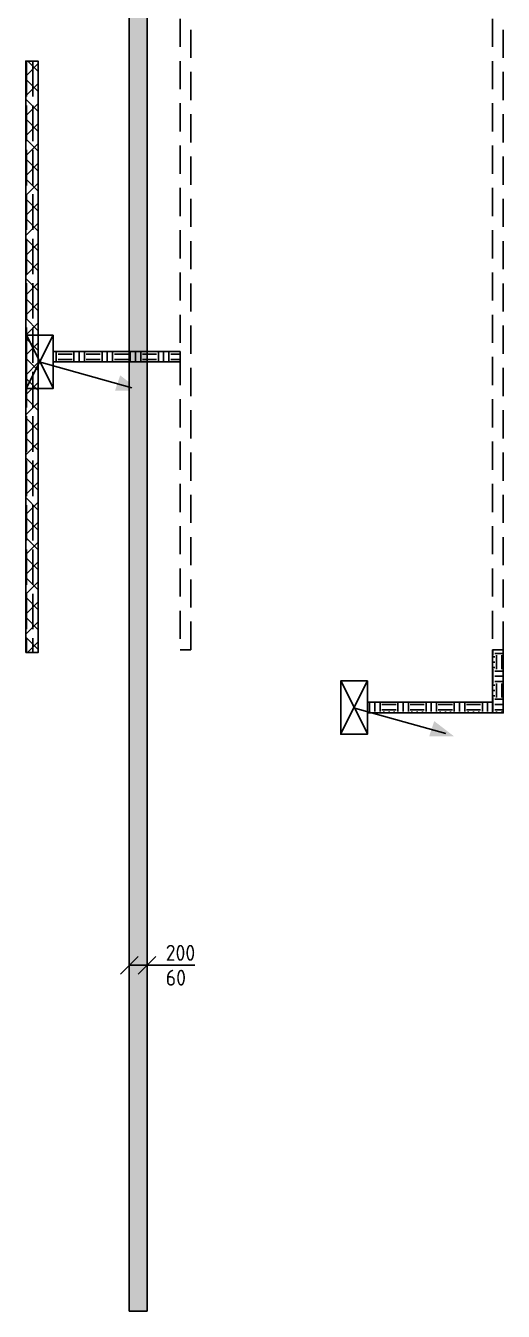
# Model space of a CAD drawing. Header units: millimetres. Extents: x -3262 to 113612, y 0 to 217318.
# Drawn here: x 47927 to 53309, y 20569 to 35049 of the extents above; entities that cross this region are included whole.
import ezdxf

# ---------------------------------------------------------------- set-up
doc = ezdxf.new("R2010")
doc.units = ezdxf.units.MM
doc.header["$LTSCALE"] = 100
doc.linetypes.add('E_GOOT3', pattern=[5, 4, -1])
doc.linetypes.add('HIDDEN2', pattern=[4.7625, 3.175, -1.5875])
for name, color, linetype in [('ByLayer', 2, 'Continuous'), ('EL6131--_ENERGIEBEDR (1996)', 2, 'Continuous'), ('EL6131--_GEBOUWINST (1996)', 2, 'Continuous'), ('EL6131--_KG_D', 3, 'Continuous'), ('EL6131--_WG', 3, 'Continuous'), ('EM6131--_KG', 1, 'Continuous')]:
    doc.layers.add(name, color=color, linetype=linetype)
doc.styles.add('CofelyArial', font='arial.ttf')
doc.styles.add('STABICAD-018', font='ISOCP.SHX', dxfattribs={"height": 1.8})

# ---------------------------------------------------------------- blocks, each defined once
blk = doc.blocks.new('*X56')
at = {"color": 0}
for p, q in [((38210.815805, 30039.130715), (38086.717175, 30163.229345)), ((38121.361224, 30039.130715), (38261.361224, 30179.130715)), ((38435.322208, 30039.130715), (38295.322208, 30179.130715)), ((38345.867627, 30039.130715), (38485.867627, 30179.130715)), ((38659.828611, 30039.130715), (38519.828611, 30179.130715)), ((38570.37403, 30039.130715), (38710.37403, 30179.130715)), ((38884.335014, 30039.130715), (38744.335014, 30179.130715)), ((38794.880433, 30039.130715), (38934.880433, 30179.130715)), ((39108.841417, 30039.130715), (38968.841417, 30179.130715)), ((39019.386836, 30039.130715), (39159.386836, 30179.130715)), ((39333.34782, 30039.130715), (39193.34782, 30179.130715)), ((39243.893239, 30039.130715), (39383.893239, 30179.130715)), ((39557.854223, 30039.130715), (39417.854223, 30179.130715)), ((39468.399642, 30039.130715), (39608.399642, 30179.130715)), ((39782.360626, 30039.130715), (39642.360626, 30179.130715)), ((39692.906045, 30039.130715), (39832.906045, 30179.130715)), ((40006.867029, 30039.130715), (39866.867029, 30179.130715)), ((39917.412448, 30039.130715), (40057.412448, 30179.130715)), ((40231.373432, 30039.130715), (40091.373432, 30179.130715)), ((40141.918851, 30039.130715), (40281.918851, 30179.130715)), ((40455.879835, 30039.130715), (40315.879835, 30179.130715)), ((40366.425254, 30039.130715), (40506.425254, 30179.130715)), ((40680.386238, 30039.130715), (40540.386238, 30179.130715)), ((40590.931657, 30039.130715), (40730.931657, 30179.130715)), ((40904.892641, 30039.130715), (40764.892641, 30179.130715)), ((40815.43806, 30039.130715), (40955.43806, 30179.130715)), ((41129.399044, 30039.130715), (40989.399044, 30179.130715)), ((41039.944463, 30039.130715), (41179.944463, 30179.130715)), ((41353.905447, 30039.130715), (41213.905447, 30179.130715)), ((41264.450866, 30039.130715), (41404.450866, 30179.130715)), ((41578.411851, 30039.130715), (41438.411851, 30179.130715)), ((41488.957269, 30039.130715), (41628.957269, 30179.130715)), ((41802.918254, 30039.130715), (41662.918254, 30179.130715)), ((41713.463672, 30039.130715), (41853.463672, 30179.130715)), ((42027.424657, 30039.130715), (41887.424657, 30179.130715)), ((41937.970075, 30039.130715), (42077.970075, 30179.130715)), ((42251.93106, 30039.130715), (42111.93106, 30179.130715)), ((42162.476478, 30039.130715), (42302.476478, 30179.130715)), ((42476.437463, 30039.130715), (42336.437463, 30179.130715)), ((42386.982881, 30039.130715), (42526.982881, 30179.130715)), ((42700.943866, 30039.130715), (42560.943866, 30179.130715)), ((42611.489285, 30039.130715), (42751.489285, 30179.130715)), ((42925.450269, 30039.130715), (42785.450269, 30179.130715)), ((42835.995688, 30039.130715), (42975.995688, 30179.130715)), ((43149.956672, 30039.130715), (43009.956672, 30179.130715)), ((43060.502091, 30039.130715), (43200.502091, 30179.130715)), ((43374.463075, 30039.130715), (43234.463075, 30179.130715)), ((43285.008494, 30039.130715), (43425.008494, 30179.130715)), ((43598.969478, 30039.130715), (43458.969478, 30179.130715)), ((43509.514897, 30039.130715), (43649.514897, 30179.130715)), ((43823.475881, 30039.130715), (43683.475881, 30179.130715)), ((43734.0213, 30039.130715), (43874.0213, 30179.130715)), ((44047.982284, 30039.130715), (43907.982284, 30179.130715)), ((43958.527703, 30039.130715), (44098.527703, 30179.130715)), ((44272.488687, 30039.130715), (44132.488687, 30179.130715)), ((44183.034106, 30039.130715), (44323.034106, 30179.130715)), ((44496.99509, 30039.130715), (44356.99509, 30179.130715)), ((44407.540509, 30039.130715), (44547.540509, 30179.130715)), ((44721.501493, 30039.130715), (44581.501493, 30179.130715)), ((44632.046912, 30039.130715), (44749.967699, 30157.051502))]:
    blk.add_line(p, q, dxfattribs=at)
blk = doc.blocks.new('*X62')
at = {"color": 0}
for p, q in [((33655, 29845), (33766.092387, 29845)), ((33646.092387, 29805.3125), (33655, 29805.3125)), ((33646.092387, 29745.78125), (33655, 29745.78125)), ((33646.092387, 29686.25), (33655, 29686.25)), ((33674.84375, 29666.40625), (33674.84375, 29825.15625)), ((33734.375, 29666.40625), (33734.375, 29825.15625)), ((33655, 29646.5625), (33766.092387, 29646.5625)), ((33655, 29587.03125), (33766.092387, 29587.03125)), ((33646.092387, 29487.8125), (33655, 29487.8125)), ((33646.092387, 29428.28125), (33655, 29428.28125)), ((33655, 29527.5), (33766.092387, 29527.5)), ((33674.84375, 29348.90625), (33674.84375, 29507.65625)), ((33734.375, 29348.90625), (33734.375, 29507.65625)), ((33646.092387, 29368.75), (33655, 29368.75)), ((33655, 29329.0625), (33766.092387, 29329.0625)), ((33655, 29269.53125), (33766.092387, 29269.53125)), ((33646.092387, 29170.3125), (33655, 29170.3125)), ((33646.092387, 29110.78125), (33655, 29110.78125)), ((33655, 29210), (33766.092387, 29210)), ((33674.84375, 29031.40625), (33674.84375, 29190.15625)), ((33734.375, 29031.40625), (33734.375, 29190.15625)), ((33646.092387, 29051.25), (33655, 29051.25)), ((33655, 29011.5625), (33766.092387, 29011.5625)), ((33646.092387, 28852.8125), (33655, 28852.8125)), ((33655, 28952.03125), (33766.092387, 28952.03125)), ((33655, 28892.5), (33766.092387, 28892.5)), ((33674.84375, 28713.90625), (33674.84375, 28872.65625)), ((33734.375, 28713.90625), (33734.375, 28872.65625)), ((33646.092387, 28793.28125), (33655, 28793.28125)), ((33646.092387, 28733.75), (33655, 28733.75)), ((33655, 28694.0625), (33766.092387, 28694.0625)), ((33646.092387, 28535.3125), (33655, 28535.3125)), ((33655, 28634.53125), (33766.092387, 28634.53125)), ((33655, 28575), (33766.092387, 28575)), ((33674.84375, 28449.880715), (33674.84375, 28555.15625)), ((33734.375, 28449.880715), (33734.375, 28555.15625)), ((33646.092387, 28475.78125), (33655, 28475.78125))]:
    blk.add_line(p, q, dxfattribs=at)
blk = doc.blocks.new('PIJL-UIT')
at = {"layer": 'ByLayer', "color": 2}
blk.add_line((0, 0), (2.92, 10.41), dxfattribs=at)
blk.add_solid([(3.23, 11.35), (1.51, 9.11), (3.24, 8.54)], dxfattribs=at)
blk = doc.blocks.new('NV-1')
at = {"layer": 'ByLayer'}
for p, q in [((0, 4), (7.91, 0)), ((0, 0), (7.91, 4))]:
    blk.add_line(p, q, dxfattribs=at)
blk.add_lwpolyline([(0, 0), (8, 0), (8, 4), (0, 4)], close=True, dxfattribs=at)
blk = doc.blocks.new('*X64')
at = {"color": 0}
for p, q in [((12223.75, 26312.8125), (12328.342437, 26312.8125)), ((12223.75, 26253.28125), (12328.342437, 26253.28125)), ((12243.59375, 26332.65625), (12243.59375, 26339.130715)), ((12303.125, 26332.65625), (12303.125, 26339.130715)), ((12208.342437, 26154.0625), (12223.75, 26154.0625)), ((12208.342437, 26094.53125), (12223.75, 26094.53125)), ((12223.75, 26193.75), (12328.342437, 26193.75)), ((12243.59375, 26015.15625), (12243.59375, 26173.90625)), ((12303.125, 26015.15625), (12303.125, 26173.90625)), ((12208.342437, 26035), (12223.75, 26035)), ((12223.75, 25995.3125), (12328.342437, 25995.3125)), ((12223.75, 25935.78125), (12328.342437, 25935.78125)), ((12208.342437, 25836.5625), (12223.75, 25836.5625)), ((12208.342437, 25777.03125), (12223.75, 25777.03125)), ((12223.75, 25876.25), (12328.342437, 25876.25)), ((12243.59375, 25697.65625), (12243.59375, 25856.40625)), ((12303.125, 25697.65625), (12303.125, 25856.40625)), ((12208.342437, 25717.5), (12223.75, 25717.5)), ((12223.75, 25677.8125), (12328.342437, 25677.8125)), ((12208.342437, 25519.0625), (12223.75, 25519.0625)), ((12223.75, 25618.28125), (12328.342437, 25618.28125)), ((12223.75, 25558.75), (12328.342437, 25558.75)), ((12243.59375, 25380.15625), (12243.59375, 25538.90625)), ((12303.125, 25380.15625), (12303.125, 25538.90625)), ((12208.342437, 25459.53125), (12223.75, 25459.53125)), ((12208.342437, 25400), (12223.75, 25400)), ((12223.75, 25360.3125), (12328.342437, 25360.3125)), ((12208.342437, 25201.5625), (12223.75, 25201.5625)), ((12223.75, 25300.78125), (12328.342437, 25300.78125)), ((12223.75, 25241.25), (12328.342437, 25241.25)), ((12243.59375, 25062.65625), (12243.59375, 25221.40625)), ((12303.125, 25062.65625), (12303.125, 25221.40625)), ((12208.342437, 25142.03125), (12223.75, 25142.03125)), ((12208.342437, 25082.5), (12223.75, 25082.5)), ((12223.75, 25042.8125), (12328.342437, 25042.8125)), ((12223.75, 24983.28125), (12328.342437, 24983.28125)), ((12223.75, 24923.75), (12382.5, 24923.75)), ((12402.34375, 24903.90625), (12402.34375, 24926.851094)), ((12461.875, 24903.90625), (12461.875, 24926.79652)), ((12521.40625, 24903.90625), (12521.40625, 24926.741946)), ((12541.25, 24923.75), (12700, 24923.75)), ((12719.84375, 24903.90625), (12719.84375, 24926.560032)), ((12779.375, 24903.90625), (12779.375, 24926.505458)), ((12838.90625, 24903.90625), (12838.90625, 24926.450884)), ((12858.75, 24923.75), (12918.342437, 24923.75)), ((12208.342437, 24884.0625), (12223.75, 24884.0625)), ((12208.342437, 24824.53125), (12223.75, 24824.53125)), ((12243.59375, 24806.996625), (12243.59375, 24903.90625)), ((12303.125, 24806.942051), (12303.125, 24903.90625)), ((12362.65625, 24806.887477), (12362.65625, 24903.90625)), ((12382.5, 24884.0625), (12541.25, 24884.0625)), ((12382.5, 24824.53125), (12541.25, 24824.53125)), ((12561.09375, 24806.705563), (12561.09375, 24903.90625)), ((12620.625, 24806.650989), (12620.625, 24903.90625)), ((12680.15625, 24806.596415), (12680.15625, 24903.90625)), ((12700, 24884.0625), (12858.75, 24884.0625)), ((12700, 24824.53125), (12858.75, 24824.53125)), ((12878.59375, 24806.414501), (12878.59375, 24903.90625))]:
    blk.add_line(p, q, dxfattribs=at)
blk = doc.blocks.new('*U162')
at = {"color": 0, "linetype": 'Continuous'}
for p, q in [((0, 100, -2730), (50119, 100, -2730)), ((0, -100, -2730), (0, 100, -2730)), ((0, -100, -2730), (50119, -100, -2730))]:
    blk.add_line(p, q, dxfattribs=at)
at = {"layer": 'EL6131--_ENERGIEBEDR (1996)', "color": 1, "style": 'CofelyArial'}
for tag in ['SECTIONCODE', 'CODE', 'POSITIONCODE']:
    blk.add_attdef(tag, (49194, 20569, 2730), '', height=1.8, dxfattribs=at)
blk = doc.blocks.new('*U167')
at = {"color": 0, "linetype": 'Continuous'}
for p, q in [((-300, -100, -2730), (-100, 100, -2730)), ((0, 0, -2730), (-200, 0, -2730)), ((-100, -100, -2730), (100, 100, -2730)), ((0, 0, -2730), (111, 0, -2730)), ((111, 0, -2730), (539, 0, -2730))]:
    blk.add_line(p, q, dxfattribs=at)
at = {"color": 0, "linetype": 'Continuous', "style": 'STABICAD-018'}
for s, p in [('200', (211, 50, -2730)), ('60', (211, -230, -2730))]:
    blk.add_text(s, height=180, dxfattribs=at).set_placement(p)
at = {"layer": 'EL6131--_ENERGIEBEDR (1996)', "color": 1, "style": 'CofelyArial'}
blk.add_attdef('CODE', (49294, 24466, 2730), '', height=1.8, dxfattribs=at)

msp = doc.modelspace()

# ---------------------------------------------------------------- hatches: boundary and pattern name
at = {"layer": 'EL6131--_ENERGIEBEDR (1996)', "linetype": 'Continuous'}
h = msp.add_hatch(dxfattribs=at)
h.set_pattern_fill('STARS', color=1, scale=25)
h.set_pattern_definition([(0, (-35443.4, -94932.8), (0, 137.48153), [79.375, -79.375]), (60, (-35443.4, -94932.8), (-119.0625, 68.74077), [79.375, -79.375]), (120, (-35403.72, -94864.07), (-119.0625, -68.74077), [79.375, -79.375])])
h.paths.add_polyline_path([(49094, 20569), (49294, 20569), (49294, 70688), (49094, 70688)])

# ---------------------------------------------------------------- linework, layer by layer
at = {"layer": 'EL6131--_ENERGIEBEDR (1996)', "color": 2, "linetype": 'Continuous'}
for p, q in [((48237, 31381), (49666, 31381)), ((48237, 31261), (48237, 31381)), ((49666, 31261), (49666, 31381)), ((48237, 31261), (49666, 31261)), ((51777, 27429), (53189, 27429)), ((51777, 27309), (51777, 27429)), ((53189, 27309), (53189, 27429)), ((51777, 27309), (53189, 27309))]:
    msp.add_line(p, q, dxfattribs=at)
at = {"layer": 'EL6131--_ENERGIEBEDR (1996)', "color": 2, "linetype": 'HIDDEN2'}
for points in [[(49666, 40616), (49666, 40366), (49666, 28019), (49786, 28019), (49786, 40366), (49786, 40616), (49786, 49112), (49666, 49112)], [(53189, 40616), (53189, 40366), (53189, 28019), (53309, 28019), (53309, 40366), (53309, 40616), (53309, 49112), (53189, 49112)]]:
    msp.add_lwpolyline(points, close=True, dxfattribs=at)
at = {"layer": 'EL6131--_ENERGIEBEDR (1996)', "color": 2, "linetype": 'Continuous'}
msp.add_lwpolyline([(53189, 28019), (53189, 27309), (53309, 27309), (53309, 28019), (53189, 28019)], dxfattribs=at)
at = {"layer": 'EL6131--_GEBOUWINST (1996)', "color": 2, "linetype": 'Continuous'}
msp.add_lwpolyline([(47927, 27987), (47927, 34650), (48067, 34650), (48067, 27987)], close=True, dxfattribs=at)
at = {"layer": 'EL6131--_WG', "linetype": 'E_GOOT3'}
for p, q in [((47937, 34650), (47937, 27987)), ((48007, 34650), (47937, 34650)), ((48007, 34650), (48007, 27987)), ((48007, 27987), (47937, 27987))]:
    msp.add_line(p, q, dxfattribs=at)

# ---------------------------------------------------------------- block references
at = {"layer": 'EL6131--_ENERGIEBEDR (1996)', "color": 2, "linetype": 'Continuous', "xscale": -75, "yscale": 75, "zscale": 75, "rotation": 90}
for p in [(48237, 31564), (51777, 27669)]:
    msp.add_blockref('NV-1', p, dxfattribs=at)
at = {"layer": 'EL6131--_ENERGIEBEDR (1996)', "color": 1, "linetype": 'Continuous', "rotation": 90}
for name, p in [('*X62', (78116, -2385)), ('*X64', (78116, 15100))]:
    msp.add_blockref(name, p, dxfattribs=at)
at = {"layer": 'EL6131--_ENERGIEBEDR (1996)', "color": 1, "linetype": 'Continuous', "xscale": 100, "yscale": 100, "zscale": 100, "rotation": 270}
for p in [(48080, 31262), (51620, 27367)]:
    msp.add_blockref('PIJL-UIT', p, dxfattribs=at)
at = {"layer": 'EL6131--_GEBOUWINST (1996)', "color": 1, "linetype": 'Continuous', "rotation": 90}
msp.add_blockref('*X56', (78106, -10100), dxfattribs=at)
at = {"layer": 'EL6131--_KG_D', "linetype": 'Continuous', "rotation": 90.00000000000001}
msp.add_blockref('*U162', (49194, 20569, 2730), dxfattribs=at)
at = {"layer": 'EM6131--_KG', "linetype": 'Continuous'}
msp.add_blockref('*U167', (49294, 24466, 2730), dxfattribs=at)

doc.saveas('drawing.dxf')
